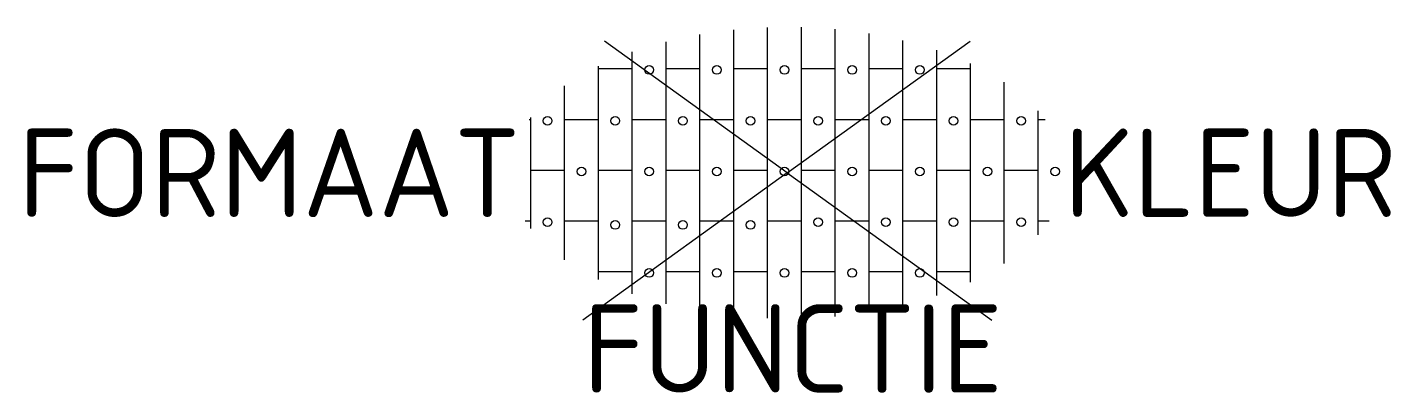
# Model space of a CAD drawing. Extents: x -15.5 to 12.3, y -4.5 to 3.
import ezdxf
from ezdxf.enums import TextEntityAlignment as Align

# ---------------------------------------------------------------- set-up
doc = ezdxf.new("R2010")
doc.units = 0
doc.styles.add('NLCS-ISO', font='NLCS-ISO.ttf')

msp = doc.modelspace()

# ---------------------------------------------------------------- linework, layer by layer
at = {"ltscale": 0.1}
for p, q in [((-1.782, -2.822), (-1.782, 2.822)), ((-1.092, -2.917), (-1.092, 2.917)), ((-0.402, -2.965), (-0.402, 2.965)), ((0.288, -2.969), (0.288, 2.969)), ((0.978, -2.928), (0.978, 2.928)), ((1.668, -2.841), (1.668, 2.841)), ((0, 0), (-3.728, 2.684)), ((-2.472, -2.674), (-2.472, 2.674)), ((0, 0), (3.728, 2.684)), ((2.358, -2.702), (2.358, 2.702)), ((3.048, -2.505), (3.048, 2.505)), ((-3.162, -2.465), (-3.162, 2.465)), ((3.738, -2.232), (3.738, 2.232)), ((-3.852, -2.178), (-3.852, 2.178)), ((-3.852, 2.126), (-3.162, 2.126)), ((-2.472, 2.126), (-1.782, 2.126)), ((-1.092, 2.126), (-0.402, 2.126)), ((0.288, 2.126), (0.978, 2.126)), ((1.668, 2.126), (2.358, 2.126)), ((3.048, 2.126), (3.738, 2.126)), ((-4.542, -1.773), (-4.542, 1.773)), ((4.428, -1.85), (4.428, 1.85)), ((-5.232, -1.132), (-5.232, 1.132)), ((5.118, -1.267), (5.118, 1.267)), ((-5.264, 1.091), (-5.232, 1.091)), ((-4.542, 1.091), (-3.852, 1.091)), ((-3.162, 1.091), (-2.472, 1.091)), ((-1.782, 1.091), (-1.092, 1.091)), ((-0.402, 1.091), (0.288, 1.091)), ((0.978, 1.091), (1.668, 1.091)), ((2.358, 1.091), (3.048, 1.091)), ((3.738, 1.091), (4.428, 1.091)), ((5.118, 1.091), (5.264, 1.091)), ((-5.232, 0.056), (-4.542, 0.056)), ((0, 0), (-4.172, -3.003)), ((-3.852, 0.056), (-3.162, 0.056)), ((-2.472, 0.056), (-1.782, 0.056)), ((-1.092, 0.056), (-0.402, 0.056)), ((0.288, 0.056), (0.978, 0.056)), ((1.668, 0.056), (2.358, 0.056)), ((3.048, 0.056), (3.738, 0.056)), ((4.428, 0.056), (5.118, 0.056)), ((0, 0), (4.172, -3.003)), ((-5.342, -0.979), (-5.232, -0.979)), ((-4.542, -0.979), (-3.852, -0.979)), ((-3.162, -0.979), (-2.472, -0.979)), ((-1.782, -0.979), (-1.092, -0.979)), ((-0.402, -0.979), (0.288, -0.979)), ((0.978, -0.979), (1.668, -0.979)), ((2.358, -0.979), (3.048, -0.979)), ((3.738, -0.979), (4.428, -0.979)), ((5.118, -0.979), (5.342, -0.979)), ((-3.852, -2.014), (-3.162, -2.014)), ((-2.472, -2.014), (-1.782, -2.014)), ((-1.092, -2.014), (-0.402, -2.014)), ((0.288, -2.014), (0.978, -2.014)), ((1.668, -2.014), (2.358, -2.014)), ((3.048, -2.014), (3.738, -2.014))]:
    msp.add_line(p, q, dxfattribs=at)
for centre in [(-2.817, 2.098), (-1.437, 2.098), (-0.057, 2.098), (1.323, 2.098), (2.703, 2.098), (-4.887, 1.063), (-3.507, 1.063), (-2.127, 1.063), (-0.747, 1.063), (0.633, 1.063), (2.013, 1.063), (3.393, 1.063), (4.773, 1.063), (-4.197, 0.028), (-2.817, 0.028), (-1.437, 0.028), (-0.057, 0.028), (1.323, 0.028), (2.703, 0.028), (4.083, 0.028), (5.463, 0.028), (-4.887, -1.007), (-3.507, -1.063), (-2.127, -1.063), (-0.747, -1.063), (0.633, -1.007), (2.013, -1.007), (3.393, -1.007), (4.773, -1.007), (-2.817, -2.042), (-1.437, -2.042), (-0.057, -2.042), (1.323, -2.042), (2.703, -2.042)]:
    msp.add_circle(centre, 0.0881, dxfattribs=at)

# ---------------------------------------------------------------- texts
at = {"style": 'NLCS-ISO'}
msp.add_attdef('FORMAAT', text='DF', height=1.8, dxfattribs=at).set_placement((-5.442, 0), align=Align.MIDDLE_RIGHT)
msp.add_attdef('KLEUR', text='RD', height=1.8, dxfattribs=at).set_placement((5.647, 0), align=Align.MIDDLE_LEFT)
at = {"style": 'NLCS-ISO', "flags": 1}
msp.add_attdef('FUNCTIE', text='', height=1.8, dxfattribs=at).set_placement((0.116, -3.585), align=Align.MIDDLE_CENTER)

doc.saveas('drawing.dxf')
